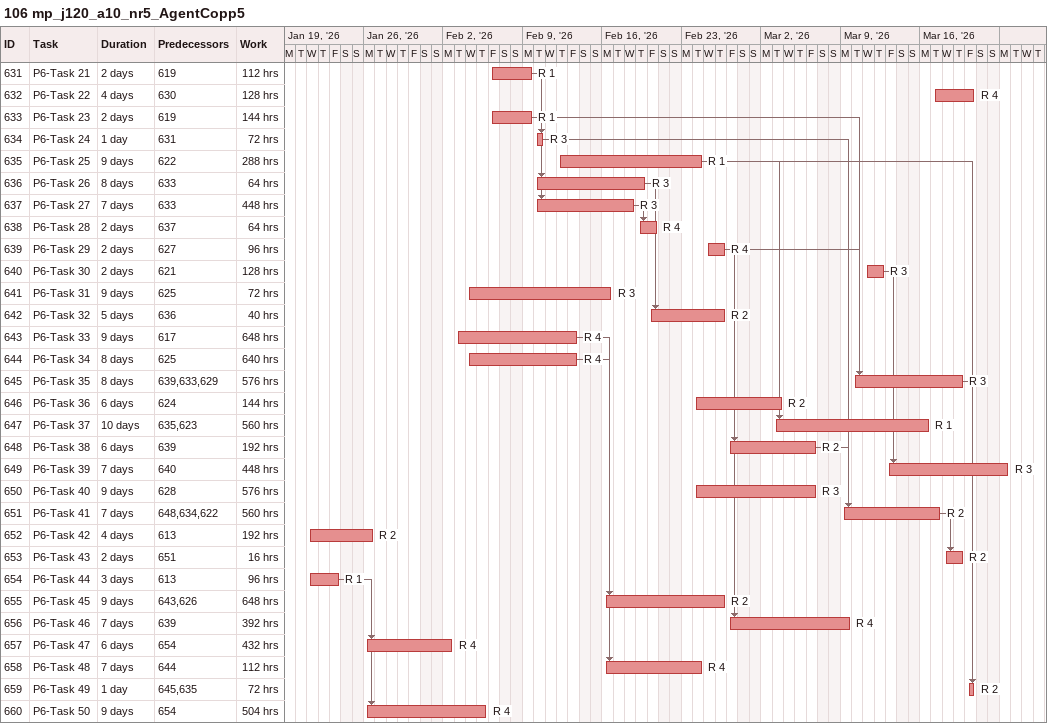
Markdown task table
106 mp_j120_a10_nr5_AgentCopp5

| ID | Task | Duration | Start | Finish | Predecessors | Resources | Work (h) |
|---|---|---|---|---|---|---|---|
| 631 | P6-Task 21 | 2d | 2026-02-06 | 2026-02-09 | 619 | R 1 | 112 |
| 632 | P6-Task 22 | 4d | 2026-03-17 | 2026-03-20 | 630 | R 4 | 128 |
| 633 | P6-Task 23 | 2d | 2026-02-06 | 2026-02-09 | 619 | R 1 | 144 |
| 634 | P6-Task 24 | 1d | 2026-02-10 | 2026-02-10 | 631 | R 3 | 72 |
| 635 | P6-Task 25 | 9d | 2026-02-12 | 2026-02-24 | 622 | R 1 | 288 |
| 636 | P6-Task 26 | 8d | 2026-02-10 | 2026-02-19 | 633 | R 3 | 64 |
| 637 | P6-Task 27 | 7d | 2026-02-10 | 2026-02-18 | 633 | R 3 | 448 |
| 638 | P6-Task 28 | 2d | 2026-02-19 | 2026-02-20 | 637 | R 4 | 64 |
| 639 | P6-Task 29 | 2d | 2026-02-25 | 2026-02-26 | 627 | R 4 | 96 |
| 640 | P6-Task 30 | 2d | 2026-03-11 | 2026-03-12 | 621 | R 3 | 128 |
| 641 | P6-Task 31 | 9d | 2026-02-04 | 2026-02-16 | 625 | R 3 | 72 |
| 642 | P6-Task 32 | 5d | 2026-02-20 | 2026-02-26 | 636 | R 2 | 40 |
| 643 | P6-Task 33 | 9d | 2026-02-03 | 2026-02-13 | 617 | R 4 | 648 |
| 644 | P6-Task 34 | 8d | 2026-02-04 | 2026-02-13 | 625 | R 4 | 640 |
| 645 | P6-Task 35 | 8d | 2026-03-10 | 2026-03-19 | 639, 633, 629 | R 3 | 576 |
| 646 | P6-Task 36 | 6d | 2026-02-24 | 2026-03-03 | 624 | R 2 | 144 |
| 647 | P6-Task 37 | 10d | 2026-03-03 | 2026-03-16 | 635, 623 | R 1 | 560 |
| 648 | P6-Task 38 | 6d | 2026-02-27 | 2026-03-06 | 639 | R 2 | 192 |
| 649 | P6-Task 39 | 7d | 2026-03-13 | 2026-03-23 | 640 | R 3 | 448 |
| 650 | P6-Task 40 | 9d | 2026-02-24 | 2026-03-06 | 628 | R 3 | 576 |
| 651 | P6-Task 41 | 7d | 2026-03-09 | 2026-03-17 | 648, 634, 622 | R 2 | 560 |
| 652 | P6-Task 42 | 4d | 2026-01-21 | 2026-01-26 | 613 | R 2 | 192 |
| 653 | P6-Task 43 | 2d | 2026-03-18 | 2026-03-19 | 651 | R 2 | 16 |
| 654 | P6-Task 44 | 3d | 2026-01-21 | 2026-01-23 | 613 | R 1 | 96 |
| 655 | P6-Task 45 | 9d | 2026-02-16 | 2026-02-26 | 643, 626 | R 2 | 648 |
| 656 | P6-Task 46 | 7d | 2026-02-27 | 2026-03-09 | 639 | R 4 | 392 |
| 657 | P6-Task 47 | 6d | 2026-01-26 | 2026-02-02 | 654 | R 4 | 432 |
| 658 | P6-Task 48 | 7d | 2026-02-16 | 2026-02-24 | 644 | R 4 | 112 |
| 659 | P6-Task 49 | 1d | 2026-03-20 | 2026-03-20 | 645, 635 | R 2 | 72 |
| 660 | P6-Task 50 | 9d | 2026-01-26 | 2026-02-05 | 654 | R 4 | 504 |
